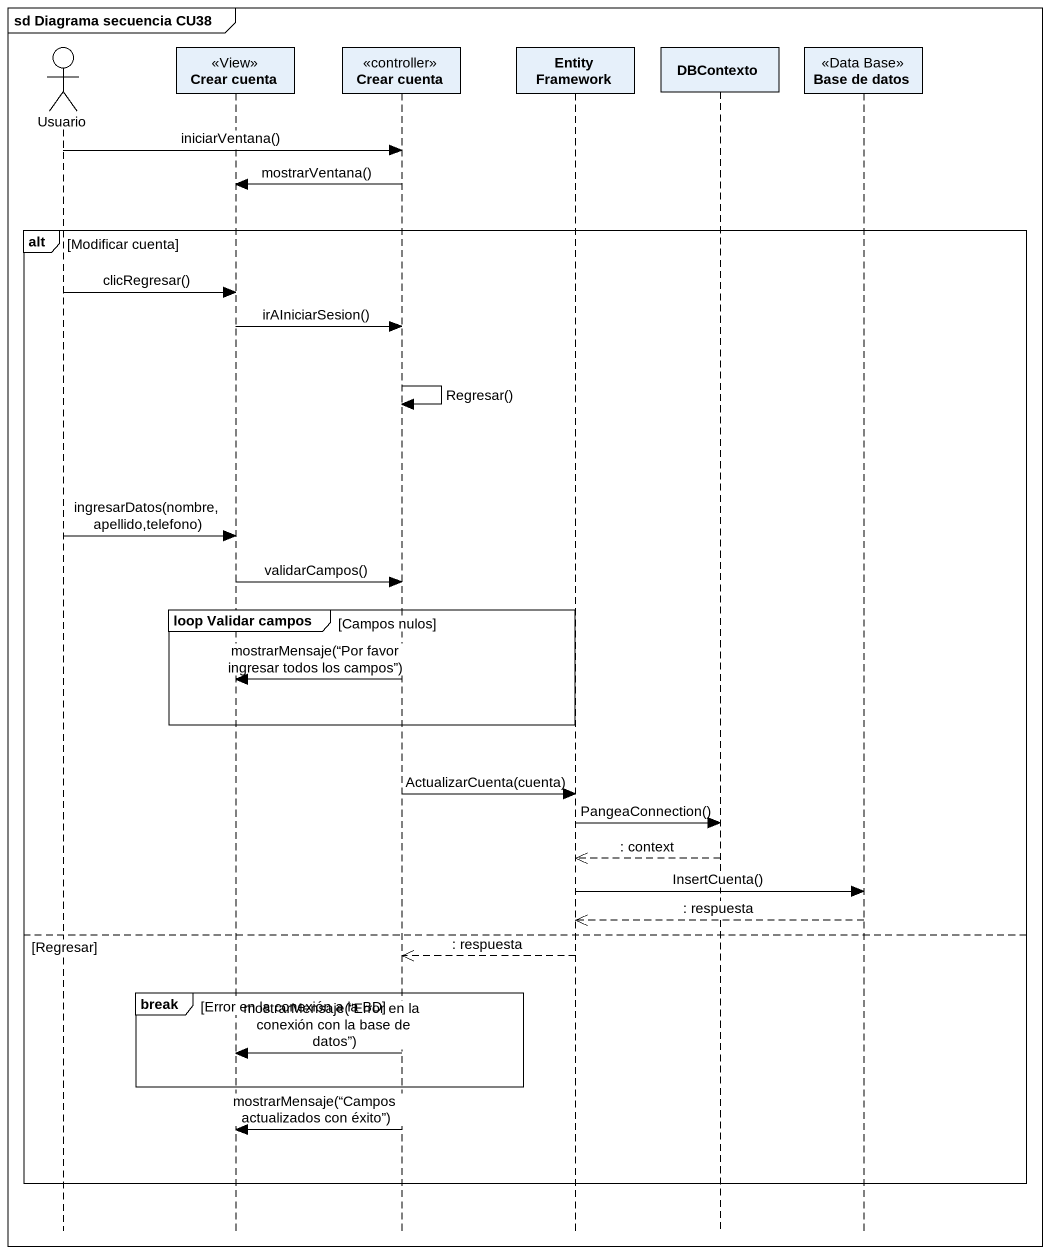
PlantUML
@startuml
mainframe sd Diagrama secuencia CU38
hide footbox
actor Usuario
participant "Crear cuenta" as Crear_cuenta <<View>>
participant "Crear cuenta" as Crear_cuenta_2 <<controller>>
participant "Entity Framework" as Entity_Framework
participant DBContexto
participant "Base de datos" as Base_de_datos <<Data Base>>

Usuario -> Crear_cuenta_2 : iniciarVentana()
Crear_cuenta_2 -> Crear_cuenta : mostrarVentana()
alt Modificar cuenta
  Usuario -> Crear_cuenta : clicRegresar()
  Crear_cuenta -> Crear_cuenta_2 : irAIniciarSesion()
  Crear_cuenta_2 -> Crear_cuenta_2 : Regresar()
  Usuario -> Crear_cuenta : ingresarDatos(nombre,apellido,telefono)
  Crear_cuenta -> Crear_cuenta_2 : validarCampos()
  group loop Validar campos [Campos nulos]
    Crear_cuenta_2 -> Crear_cuenta : mostrarMensaje(“Por favor ingresar todos los campos”)
  end
  Crear_cuenta_2 -> Entity_Framework : ActualizarCuenta(cuenta)
  Entity_Framework -> DBContexto : PangeaConnection()
  DBContexto -->> Entity_Framework : : context
  Entity_Framework -> Base_de_datos : InsertCuenta()
  Base_de_datos -->> Entity_Framework : : respuesta
else Regresar
  Entity_Framework -->> Crear_cuenta_2 : : respuesta
  break Error en la conexión a la BD
    Crear_cuenta_2 -> Crear_cuenta : mostrarMensaje(“Error en la conexión con la base de datos”)
  end
  Crear_cuenta_2 -> Crear_cuenta : mostrarMensaje(“Campos actualizados con éxito”)
end
@enduml
